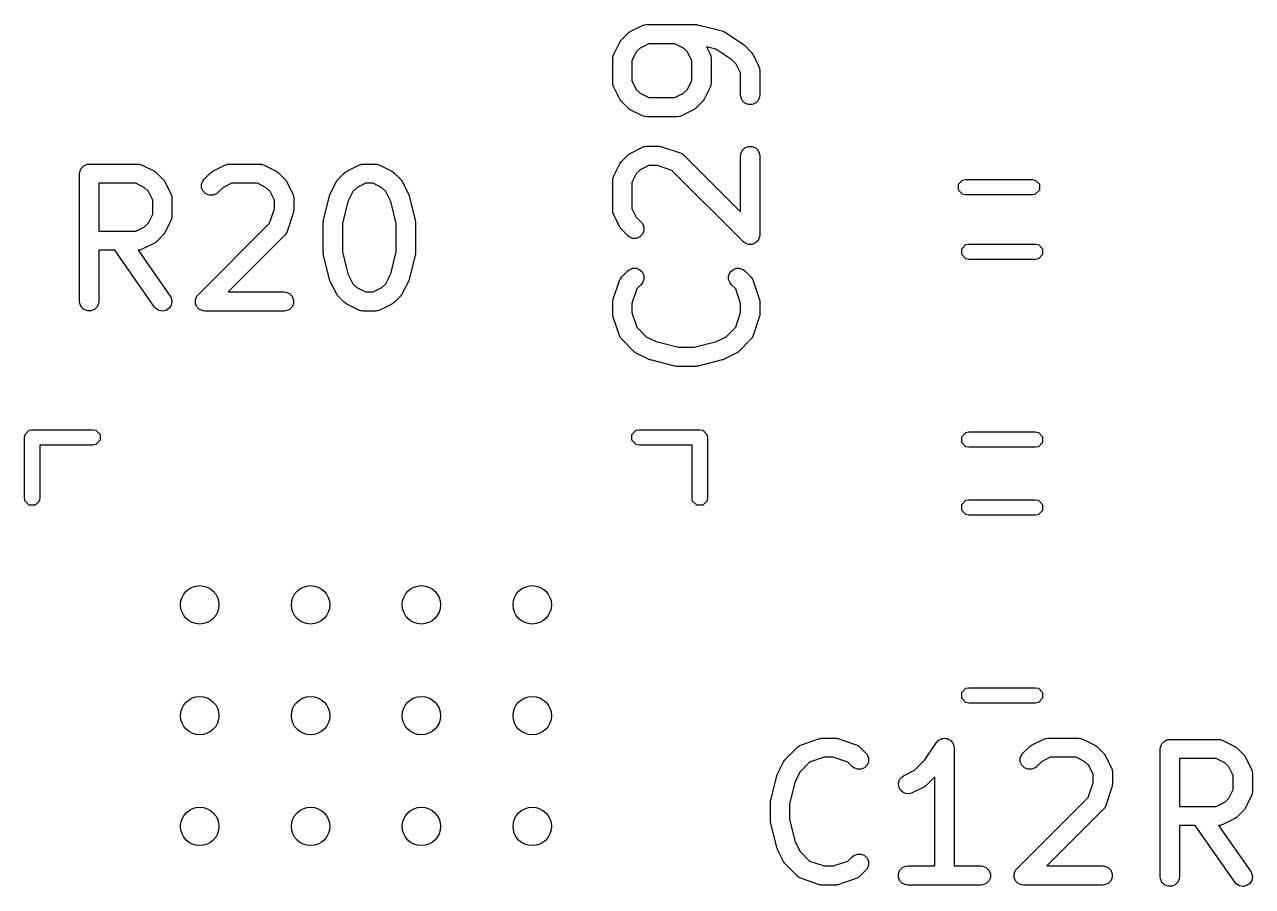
# Model space of a CAD drawing. Extents: x 1.99 to 4.41, y -4.34 to -2.1.
# Drawn here: x 3.6055 to 3.9835, y -3.6488 to -3.3834 of the extents above; entities that cross this region are included whole.
import ezdxf

# ---------------------------------------------------------------- set-up
doc = ezdxf.new("R2010")
doc.units = 0
doc.header["$MEASUREMENT"] = 0
doc.layers.add('BLACK', color=7, linetype='CONTINUOUS')

msp = doc.modelspace()

# ---------------------------------------------------------------- linework, layer by layer
at = {"layer": 'BLACK', "linetype": 'CONTINUOUS'}
for p, q in [((3.79648, -3.38345), (3.79706, -3.38339)), ((3.79706, -3.38339), (3.81206, -3.38339)), ((3.81206, -3.38339), (3.81216, -3.3834)), ((3.81216, -3.3834), (3.8122, -3.38339)), ((3.8122, -3.38339), (3.81242, -3.38342)), ((3.81242, -3.38342), (3.81263, -3.38345)), ((3.78935, -3.388), (3.79122, -3.38613)), ((3.79122, -3.38613), (3.79145, -3.38594)), ((3.79145, -3.38594), (3.7915, -3.38588)), ((3.7915, -3.38588), (3.79159, -3.38583)), ((3.79159, -3.38583), (3.79167, -3.38576)), ((3.79167, -3.38576), (3.79174, -3.38573)), ((3.79174, -3.38573), (3.79199, -3.38558)), ((3.79199, -3.38558), (3.79574, -3.3837)), ((3.79574, -3.3837), (3.79628, -3.38349)), ((3.79628, -3.38349), (3.79638, -3.38349)), ((3.79638, -3.38349), (3.79648, -3.38345)), ((3.81263, -3.38345), (3.81267, -3.38346)), ((3.81267, -3.38346), (3.81277, -3.38348)), ((3.81277, -3.38348), (3.82027, -3.38535)), ((3.82027, -3.38535), (3.82061, -3.38547)), ((3.82061, -3.38547), (3.82068, -3.38549)), ((3.82068, -3.38549), (3.82075, -3.38552)), ((3.82075, -3.38552), (3.82082, -3.38555)), ((3.82082, -3.38555), (3.82088, -3.38559)), ((3.82088, -3.38559), (3.82119, -3.38576)), ((3.82119, -3.38576), (3.82682, -3.38951)), ((3.78692, -3.39252), (3.78879, -3.38877)), ((3.78879, -3.38877), (3.78895, -3.38852)), ((3.78895, -3.38852), (3.78898, -3.38845)), ((3.78898, -3.38845), (3.78905, -3.38837)), ((3.78905, -3.38837), (3.7891, -3.38828)), ((3.7891, -3.38828), (3.78916, -3.38823)), ((3.78916, -3.38823), (3.78935, -3.388)), ((3.79506, -3.39064), (3.79386, -3.39184)), ((3.79776, -3.3893), (3.79506, -3.39064)), ((3.80574, -3.3893), (3.79776, -3.3893)), ((3.80843, -3.39064), (3.80574, -3.3893)), ((3.80963, -3.39184), (3.80843, -3.39064)), ((3.81834, -3.39096), (3.81543, -3.39023)), ((3.81543, -3.39023), (3.81657, -3.39252)), ((3.8233, -3.39426), (3.81834, -3.39096)), ((3.82682, -3.38951), (3.82682, -3.38951)), ((3.82682, -3.38951), (3.82682, -3.38951)), ((3.82682, -3.38951), (3.82704, -3.38969)), ((3.82704, -3.38969), (3.82727, -3.38988)), ((3.82727, -3.38988), (3.82727, -3.38988)), ((3.82727, -3.38988), (3.82727, -3.38988)), ((3.82727, -3.38988), (3.82914, -3.39175)), ((3.78661, -3.39384), (3.78666, -3.39327)), ((3.78661, -3.40134), (3.78661, -3.39384)), ((3.78666, -3.39327), (3.7867, -3.39317)), ((3.7867, -3.39317), (3.78671, -3.39306)), ((3.78671, -3.39306), (3.78692, -3.39252)), ((3.79386, -3.39184), (3.79251, -3.39454)), ((3.79251, -3.39454), (3.79251, -3.40064)), ((3.81098, -3.39454), (3.80963, -3.39184)), ((3.81098, -3.40064), (3.81098, -3.39454)), ((3.81657, -3.39252), (3.81678, -3.39306)), ((3.81678, -3.39306), (3.81679, -3.39317)), ((3.81679, -3.39317), (3.81683, -3.39327)), ((3.81683, -3.39327), (3.81688, -3.39384)), ((3.81688, -3.39384), (3.81688, -3.40134)), ((3.82463, -3.39559), (3.8233, -3.39426)), ((3.82914, -3.39175), (3.82933, -3.39198)), ((3.82933, -3.39198), (3.82939, -3.39203)), ((3.82939, -3.39203), (3.82944, -3.39212)), ((3.82944, -3.39212), (3.82951, -3.3922)), ((3.82951, -3.3922), (3.82954, -3.39227)), ((3.82954, -3.39227), (3.8297, -3.39252)), ((3.8297, -3.39252), (3.83157, -3.39627)), ((3.82598, -3.39829), (3.82463, -3.39559)), ((3.82598, -3.40509), (3.82598, -3.39829)), ((3.83157, -3.39627), (3.83178, -3.39681)), ((3.83178, -3.39681), (3.83179, -3.39692)), ((3.83179, -3.39692), (3.83183, -3.39701)), ((3.83183, -3.39701), (3.83188, -3.39759)), ((3.83188, -3.39759), (3.83188, -3.40509)), ((3.78666, -3.40192), (3.78661, -3.40134)), ((3.7867, -3.40201), (3.78666, -3.40192)), ((3.78671, -3.40212), (3.7867, -3.40201)), ((3.78692, -3.40266), (3.78671, -3.40212)), ((3.79251, -3.40064), (3.79386, -3.40334)), ((3.80963, -3.40334), (3.81098, -3.40064)), ((3.81678, -3.40212), (3.81657, -3.40266)), ((3.81679, -3.40201), (3.81678, -3.40212)), ((3.81683, -3.40192), (3.81679, -3.40201)), ((3.81688, -3.40134), (3.81683, -3.40192)), ((3.78879, -3.40641), (3.78692, -3.40266)), ((3.79386, -3.40334), (3.79506, -3.40454)), ((3.79506, -3.40454), (3.79776, -3.40589)), ((3.79776, -3.40589), (3.80574, -3.40589)), ((3.80574, -3.40589), (3.80843, -3.40454)), ((3.80843, -3.40454), (3.80963, -3.40334)), ((3.81657, -3.40266), (3.8147, -3.40641)), ((3.82603, -3.40567), (3.82598, -3.40509)), ((3.82647, -3.40673), (3.82603, -3.40567)), ((3.83183, -3.40567), (3.83139, -3.40673)), ((3.83188, -3.40509), (3.83183, -3.40567)), ((3.78895, -3.40666), (3.78879, -3.40641)), ((3.78898, -3.40673), (3.78895, -3.40666)), ((3.78905, -3.40681), (3.78898, -3.40673)), ((3.7891, -3.4069), (3.78905, -3.40681)), ((3.78916, -3.40695), (3.7891, -3.4069)), ((3.78935, -3.40718), (3.78916, -3.40695)), ((3.79122, -3.40905), (3.78935, -3.40718)), ((3.79145, -3.40924), (3.79122, -3.40905)), ((3.7915, -3.4093), (3.79145, -3.40924)), ((3.79159, -3.40935), (3.7915, -3.4093)), ((3.79167, -3.40942), (3.79159, -3.40935)), ((3.79174, -3.40945), (3.79167, -3.40942)), ((3.79199, -3.40961), (3.79174, -3.40945)), ((3.79574, -3.41148), (3.79199, -3.40961)), ((3.8115, -3.40961), (3.80775, -3.41148)), ((3.81175, -3.40945), (3.8115, -3.40961)), ((3.81182, -3.40942), (3.81175, -3.40945)), ((3.8119, -3.40935), (3.81182, -3.40942)), ((3.81199, -3.4093), (3.8119, -3.40935)), ((3.81204, -3.40924), (3.81199, -3.4093)), ((3.81227, -3.40905), (3.81204, -3.40924)), ((3.81414, -3.40718), (3.81227, -3.40905)), ((3.81433, -3.40695), (3.81414, -3.40718)), ((3.81439, -3.4069), (3.81433, -3.40695)), ((3.81445, -3.40681), (3.81439, -3.4069)), ((3.81451, -3.40673), (3.81445, -3.40681)), ((3.81454, -3.40666), (3.81451, -3.40673)), ((3.8147, -3.40641), (3.81454, -3.40666)), ((3.82729, -3.40755), (3.82647, -3.40673)), ((3.82835, -3.40799), (3.82729, -3.40755)), ((3.82951, -3.40799), (3.82835, -3.40799)), ((3.83057, -3.40755), (3.82951, -3.40799)), ((3.83139, -3.40673), (3.83057, -3.40755)), ((3.79628, -3.41169), (3.79574, -3.41148)), ((3.79638, -3.41169), (3.79628, -3.41169)), ((3.79648, -3.41174), (3.79638, -3.41169)), ((3.79706, -3.41179), (3.79648, -3.41174)), ((3.80643, -3.41179), (3.79706, -3.41179)), ((3.80701, -3.41174), (3.80643, -3.41179)), ((3.80711, -3.41169), (3.80701, -3.41174)), ((3.80721, -3.41169), (3.80711, -3.41169)), ((3.80775, -3.41148), (3.80721, -3.41169)), ((3.79199, -3.42307), (3.79574, -3.4212)), ((3.79574, -3.4212), (3.79628, -3.42099)), ((3.79628, -3.42099), (3.79638, -3.42098)), ((3.79638, -3.42098), (3.79648, -3.42094)), ((3.79648, -3.42094), (3.79706, -3.42088)), ((3.79706, -3.42088), (3.80081, -3.42088)), ((3.80081, -3.42088), (3.8011, -3.42091)), ((3.8011, -3.42091), (3.80118, -3.42091)), ((3.80118, -3.42091), (3.80128, -3.42093)), ((3.80128, -3.42093), (3.80138, -3.42094)), ((3.80138, -3.42094), (3.80146, -3.42097)), ((3.80146, -3.42097), (3.80174, -3.42104)), ((3.80174, -3.42104), (3.80737, -3.42291)), ((3.82729, -3.42138), (3.82835, -3.42094)), ((3.82835, -3.42094), (3.82951, -3.42094)), ((3.82951, -3.42094), (3.83057, -3.42138)), ((3.78935, -3.4255), (3.79122, -3.42362)), ((3.79122, -3.42362), (3.79145, -3.42344)), ((3.79145, -3.42344), (3.7915, -3.42338)), ((3.7915, -3.42338), (3.79159, -3.42332)), ((3.79159, -3.42332), (3.79167, -3.42326)), ((3.79167, -3.42326), (3.79174, -3.42323)), ((3.79174, -3.42323), (3.79199, -3.42307)), ((3.80737, -3.42291), (3.80789, -3.42315)), ((3.80789, -3.42315), (3.80798, -3.42322)), ((3.80798, -3.42322), (3.80807, -3.42326)), ((3.80807, -3.42326), (3.80852, -3.42362)), ((3.80852, -3.42362), (3.82598, -3.44108)), ((3.82598, -3.42384), (3.82603, -3.42326)), ((3.82598, -3.44108), (3.82598, -3.42384)), ((3.82603, -3.42326), (3.82647, -3.4222)), ((3.82647, -3.4222), (3.82729, -3.42138)), ((3.83057, -3.42138), (3.83139, -3.4222)), ((3.83139, -3.4222), (3.83183, -3.42326)), ((3.83183, -3.42326), (3.83188, -3.42384)), ((3.83188, -3.42384), (3.83188, -3.44821)), ((3.62247, -3.42932), (3.62253, -3.42875)), ((3.62253, -3.42875), (3.62297, -3.42768)), ((3.62297, -3.42768), (3.62378, -3.42687)), ((3.62378, -3.42687), (3.62485, -3.42643)), ((3.62485, -3.42643), (3.62542, -3.42637)), ((3.62542, -3.42637), (3.64042, -3.42637)), ((3.64042, -3.42637), (3.641, -3.42643)), ((3.641, -3.42643), (3.64109, -3.42647)), ((3.64109, -3.42647), (3.6412, -3.42648)), ((3.6412, -3.42648), (3.64174, -3.42668)), ((3.64174, -3.42668), (3.64549, -3.42856)), ((3.64549, -3.42856), (3.64574, -3.42871)), ((3.64574, -3.42871), (3.64581, -3.42874)), ((3.64581, -3.42874), (3.64589, -3.42881)), ((3.66307, -3.42881), (3.66315, -3.42874)), ((3.66315, -3.42874), (3.66322, -3.42871)), ((3.66322, -3.42871), (3.66347, -3.42856)), ((3.66347, -3.42856), (3.66722, -3.42668)), ((3.66722, -3.42668), (3.66776, -3.42648)), ((3.66776, -3.42648), (3.66787, -3.42647)), ((3.66787, -3.42647), (3.66797, -3.42643)), ((3.66797, -3.42643), (3.66854, -3.42637)), ((3.66854, -3.42637), (3.67792, -3.42637)), ((3.67792, -3.42637), (3.67849, -3.42643)), ((3.67849, -3.42643), (3.67859, -3.42647)), ((3.67859, -3.42647), (3.6787, -3.42648)), ((3.6787, -3.42648), (3.67924, -3.42668)), ((3.67924, -3.42668), (3.68299, -3.42856)), ((3.68299, -3.42856), (3.68323, -3.42871)), ((3.68323, -3.42871), (3.68331, -3.42874)), ((3.68331, -3.42874), (3.68339, -3.42881)), ((3.70432, -3.42881), (3.7044, -3.42874)), ((3.7044, -3.42874), (3.70447, -3.42871)), ((3.70447, -3.42871), (3.70472, -3.42856)), ((3.70472, -3.42856), (3.70847, -3.42668)), ((3.70847, -3.42668), (3.70901, -3.42648)), ((3.70901, -3.42648), (3.70911, -3.42647)), ((3.70911, -3.42647), (3.70921, -3.42643)), ((3.70921, -3.42643), (3.70979, -3.42637)), ((3.70979, -3.42637), (3.71354, -3.42637)), ((3.71354, -3.42637), (3.71411, -3.42643)), ((3.71411, -3.42643), (3.71421, -3.42647)), ((3.71421, -3.42647), (3.71432, -3.42648)), ((3.71432, -3.42648), (3.71486, -3.42668)), ((3.71486, -3.42668), (3.71861, -3.42856)), ((3.71861, -3.42856), (3.71885, -3.42871)), ((3.71885, -3.42871), (3.71893, -3.42874)), ((3.71893, -3.42874), (3.71901, -3.42881)), ((3.78692, -3.43002), (3.78879, -3.42627)), ((3.78879, -3.42627), (3.78895, -3.42602)), ((3.78895, -3.42602), (3.78898, -3.42595)), ((3.78898, -3.42595), (3.78905, -3.42587)), ((3.78905, -3.42587), (3.7891, -3.42578)), ((3.7891, -3.42578), (3.78916, -3.42573)), ((3.78916, -3.42573), (3.78935, -3.4255)), ((3.79506, -3.42814), (3.79386, -3.42934)), ((3.79776, -3.42679), (3.79506, -3.42814)), ((3.80033, -3.42679), (3.79776, -3.42679)), ((3.80484, -3.42829), (3.80033, -3.42679)), ((3.82684, -3.4503), (3.80484, -3.42829)), ((3.62247, -3.46869), (3.62247, -3.42932)), ((3.63972, -3.43228), (3.62837, -3.43228)), ((3.62837, -3.43228), (3.62837, -3.44699)), ((3.64242, -3.43363), (3.63972, -3.43228)), ((3.64589, -3.42881), (3.64598, -3.42887)), ((3.64598, -3.42887), (3.64603, -3.42892)), ((3.64603, -3.42892), (3.64626, -3.42911)), ((3.64626, -3.42911), (3.64813, -3.43099)), ((3.64813, -3.43099), (3.64832, -3.43121)), ((3.64832, -3.43121), (3.64838, -3.43126)), ((3.64838, -3.43126), (3.64843, -3.43135)), ((3.64843, -3.43135), (3.6485, -3.43143)), ((3.6485, -3.43143), (3.64853, -3.4315)), ((3.64853, -3.4315), (3.64869, -3.43175)), ((3.64869, -3.43175), (3.65056, -3.4355)), ((3.66002, -3.4325), (3.66046, -3.43143)), ((3.66002, -3.43365), (3.66002, -3.4325)), ((3.66046, -3.43143), (3.66083, -3.43099)), ((3.66083, -3.43099), (3.6627, -3.42911)), ((3.6627, -3.42911), (3.66293, -3.42892)), ((3.66293, -3.42892), (3.66298, -3.42887)), ((3.66298, -3.42887), (3.66307, -3.42881)), ((3.66924, -3.43228), (3.66654, -3.43363)), ((3.67722, -3.43228), (3.66924, -3.43228)), ((3.67992, -3.43363), (3.67722, -3.43228)), ((3.68339, -3.42881), (3.68348, -3.42887)), ((3.68348, -3.42887), (3.68353, -3.42892)), ((3.68353, -3.42892), (3.68375, -3.42911)), ((3.68375, -3.42911), (3.68563, -3.43099)), ((3.68563, -3.43099), (3.68581, -3.43121)), ((3.68581, -3.43121), (3.68587, -3.43126)), ((3.68587, -3.43126), (3.68593, -3.43135)), ((3.68593, -3.43135), (3.68599, -3.43143)), ((3.68599, -3.43143), (3.68602, -3.4315)), ((3.68602, -3.4315), (3.68618, -3.43175)), ((3.68618, -3.43175), (3.68806, -3.4355)), ((3.69965, -3.4355), (3.70152, -3.43175)), ((3.70152, -3.43175), (3.70168, -3.4315)), ((3.70168, -3.4315), (3.70171, -3.43143)), ((3.70171, -3.43143), (3.70177, -3.43135)), ((3.70177, -3.43135), (3.70183, -3.43126)), ((3.70183, -3.43126), (3.70189, -3.43121)), ((3.70189, -3.43121), (3.70207, -3.43099)), ((3.70207, -3.43099), (3.70395, -3.42911)), ((3.70395, -3.42911), (3.70418, -3.42892)), ((3.70418, -3.42892), (3.70423, -3.42887)), ((3.70423, -3.42887), (3.70432, -3.42881)), ((3.71048, -3.43228), (3.70779, -3.43363)), ((3.71284, -3.43228), (3.71048, -3.43228)), ((3.71554, -3.43363), (3.71284, -3.43228)), ((3.71901, -3.42881), (3.7191, -3.42887)), ((3.7191, -3.42887), (3.71915, -3.42892)), ((3.71915, -3.42892), (3.71937, -3.42911)), ((3.71937, -3.42911), (3.72125, -3.43099)), ((3.72125, -3.43099), (3.72143, -3.43121)), ((3.72143, -3.43121), (3.72149, -3.43126)), ((3.72149, -3.43126), (3.72155, -3.43135)), ((3.72155, -3.43135), (3.72162, -3.43143)), ((3.72162, -3.43143), (3.72165, -3.4315)), ((3.72165, -3.4315), (3.7218, -3.43175)), ((3.7218, -3.43175), (3.72368, -3.4355)), ((3.78661, -3.43134), (3.78666, -3.43076)), ((3.78661, -3.44071), (3.78661, -3.43134)), ((3.78666, -3.43076), (3.7867, -3.43066)), ((3.7867, -3.43066), (3.78671, -3.43056)), ((3.78671, -3.43056), (3.78692, -3.43002)), ((3.79386, -3.42934), (3.79251, -3.43203)), ((3.79251, -3.43203), (3.79251, -3.44001)), ((3.89304, -3.43256), (3.89432, -3.43128)), ((3.89304, -3.43437), (3.89304, -3.43256)), ((3.89432, -3.43128), (3.89523, -3.4311)), ((3.89523, -3.4311), (3.9158, -3.4311)), ((3.9158, -3.4311), (3.9167, -3.43128)), ((3.9167, -3.43128), (3.91798, -3.43256)), ((3.91798, -3.43256), (3.91798, -3.43437)), ((3.64362, -3.43482), (3.64242, -3.43363)), ((3.64497, -3.43752), (3.64362, -3.43482)), ((3.65056, -3.4355), (3.65077, -3.43604)), ((3.65077, -3.43604), (3.65077, -3.43615)), ((3.65077, -3.43615), (3.65081, -3.43625)), ((3.65081, -3.43625), (3.65087, -3.43682)), ((3.66046, -3.43471), (3.66002, -3.43365)), ((3.66128, -3.43553), (3.66046, -3.43471)), ((3.66234, -3.43597), (3.66128, -3.43553)), ((3.66349, -3.43597), (3.66234, -3.43597)), ((3.66456, -3.43553), (3.66349, -3.43597)), ((3.66501, -3.43516), (3.66456, -3.43553)), ((3.66654, -3.43363), (3.66501, -3.43516)), ((3.68111, -3.43482), (3.67992, -3.43363)), ((3.68246, -3.43752), (3.68111, -3.43482)), ((3.68806, -3.4355), (3.68826, -3.43604)), ((3.68826, -3.43604), (3.68827, -3.43615)), ((3.68827, -3.43615), (3.68831, -3.43625)), ((3.68831, -3.43625), (3.68837, -3.43682)), ((3.69755, -3.44361), (3.69942, -3.43611)), ((3.69942, -3.43611), (3.69944, -3.43606)), ((3.69944, -3.43604), (3.69953, -3.4358)), ((3.69944, -3.43606), (3.69944, -3.43604)), ((3.69953, -3.4358), (3.69962, -3.43556)), ((3.69962, -3.43556), (3.69963, -3.43554)), ((3.69963, -3.43554), (3.69965, -3.4355)), ((3.70659, -3.43482), (3.70507, -3.43785)), ((3.70779, -3.43363), (3.70659, -3.43482)), ((3.71673, -3.43482), (3.71554, -3.43363)), ((3.71825, -3.43785), (3.71673, -3.43482)), ((3.72368, -3.4355), (3.72369, -3.43554)), ((3.72369, -3.43554), (3.7237, -3.43556)), ((3.7237, -3.43556), (3.72379, -3.4358)), ((3.72379, -3.4358), (3.72388, -3.43604)), ((3.72388, -3.43604), (3.72388, -3.43606)), ((3.72388, -3.43606), (3.7239, -3.43611)), ((3.7239, -3.43611), (3.72577, -3.44361)), ((3.89432, -3.43565), (3.89304, -3.43437)), ((3.89523, -3.43583), (3.89432, -3.43565)), ((3.9158, -3.43583), (3.89523, -3.43583)), ((3.9167, -3.43565), (3.9158, -3.43583)), ((3.91798, -3.43437), (3.9167, -3.43565)), ((3.64497, -3.44175), (3.64497, -3.43752)), ((3.65087, -3.43682), (3.65087, -3.44245)), ((3.68096, -3.4446), (3.68246, -3.44009)), ((3.68246, -3.44009), (3.68246, -3.43752)), ((3.68837, -3.43682), (3.68837, -3.44057)), ((3.70507, -3.43785), (3.70337, -3.44469)), ((3.71996, -3.44469), (3.71825, -3.43785)), ((3.79251, -3.44001), (3.79386, -3.44271)), ((3.64362, -3.44445), (3.64497, -3.44175)), ((3.65056, -3.44377), (3.64869, -3.44752)), ((3.65077, -3.44323), (3.65056, -3.44377)), ((3.65081, -3.44302), (3.65077, -3.44312)), ((3.65077, -3.44312), (3.65077, -3.44323)), ((3.65087, -3.44245), (3.65081, -3.44302)), ((3.68822, -3.44151), (3.68634, -3.44713)), ((3.68828, -3.44122), (3.68822, -3.44151)), ((3.68831, -3.44115), (3.68828, -3.44122)), ((3.68832, -3.44104), (3.68831, -3.44115)), ((3.68834, -3.44094), (3.68832, -3.44104)), ((3.68837, -3.44057), (3.68834, -3.44086)), ((3.68834, -3.44086), (3.68834, -3.44094)), ((3.6975, -3.44396), (3.69752, -3.44375)), ((3.69752, -3.44375), (3.69753, -3.44371)), ((3.69753, -3.44371), (3.69755, -3.44361)), ((3.72577, -3.44361), (3.72579, -3.44371)), ((3.72579, -3.44371), (3.72581, -3.44375)), ((3.72581, -3.44375), (3.72583, -3.44396)), ((3.78666, -3.44129), (3.78661, -3.44071)), ((3.7867, -3.44138), (3.78666, -3.44129)), ((3.78671, -3.44149), (3.7867, -3.44138)), ((3.78692, -3.44203), (3.78671, -3.44149)), ((3.78879, -3.44578), (3.78692, -3.44203)), ((3.79386, -3.44271), (3.7954, -3.44425)), ((3.62837, -3.44699), (3.63972, -3.44699)), ((3.63972, -3.44699), (3.64242, -3.44564)), ((3.64242, -3.44564), (3.64362, -3.44445)), ((3.64869, -3.44752), (3.64853, -3.44776)), ((3.65895, -3.46661), (3.68096, -3.4446)), ((3.6861, -3.44766), (3.68604, -3.44774)), ((3.68634, -3.44713), (3.6861, -3.44766)), ((3.69746, -3.44418), (3.6975, -3.44396)), ((3.69747, -3.44422), (3.69746, -3.44418)), ((3.69746, -3.44432), (3.69747, -3.44422)), ((3.69746, -3.4537), (3.69746, -3.44432)), ((3.70337, -3.44469), (3.70337, -3.45333)), ((3.71996, -3.45333), (3.71996, -3.44469)), ((3.72583, -3.44396), (3.72586, -3.44418)), ((3.72586, -3.44418), (3.72585, -3.44422)), ((3.72585, -3.44422), (3.72586, -3.44432)), ((3.72586, -3.44432), (3.72586, -3.4537)), ((3.78895, -3.44603), (3.78879, -3.44578)), ((3.78898, -3.4461), (3.78895, -3.44603)), ((3.78905, -3.44618), (3.78898, -3.4461)), ((3.7891, -3.44627), (3.78905, -3.44618)), ((3.78916, -3.44632), (3.7891, -3.44627)), ((3.78935, -3.44655), (3.78916, -3.44632)), ((3.79122, -3.44842), (3.78935, -3.44655)), ((3.7954, -3.44425), (3.79576, -3.44469)), ((3.79576, -3.44469), (3.79621, -3.44576)), ((3.79621, -3.44691), (3.79576, -3.44798)), ((3.79621, -3.44576), (3.79621, -3.44691)), ((3.64549, -3.45071), (3.64174, -3.45259)), ((3.64574, -3.45056), (3.64549, -3.45071)), ((3.64581, -3.45053), (3.64574, -3.45056)), ((3.64589, -3.45046), (3.64581, -3.45053)), ((3.64598, -3.4504), (3.64589, -3.45046)), ((3.64603, -3.45034), (3.64598, -3.4504)), ((3.64626, -3.45016), (3.64603, -3.45034)), ((3.64813, -3.44828), (3.64626, -3.45016)), ((3.64832, -3.44806), (3.64813, -3.44828)), ((3.64838, -3.44801), (3.64832, -3.44806)), ((3.64843, -3.44792), (3.64838, -3.44801)), ((3.6485, -3.44784), (3.64843, -3.44792)), ((3.64853, -3.44776), (3.6485, -3.44784)), ((3.68563, -3.44828), (3.66817, -3.46574)), ((3.68599, -3.44784), (3.68563, -3.44828)), ((3.68604, -3.44774), (3.68599, -3.44784)), ((3.79167, -3.44879), (3.79122, -3.44842)), ((3.79273, -3.44923), (3.79167, -3.44879)), ((3.79389, -3.44923), (3.79273, -3.44923)), ((3.79495, -3.44879), (3.79389, -3.44923)), ((3.79576, -3.44798), (3.79495, -3.44879)), ((3.82729, -3.45066), (3.82684, -3.4503)), ((3.82804, -3.45098), (3.82729, -3.45066)), ((3.82835, -3.45111), (3.82804, -3.45098)), ((3.82951, -3.45111), (3.82835, -3.45111)), ((3.82835, -3.45111), (3.82835, -3.45111)), ((3.83057, -3.45066), (3.82951, -3.45111)), ((3.83139, -3.44985), (3.83057, -3.45066)), ((3.8317, -3.4491), (3.83139, -3.44985)), ((3.83183, -3.44879), (3.8317, -3.4491)), ((3.83188, -3.44821), (3.83183, -3.44879)), ((3.89403, -3.45244), (3.89531, -3.45116)), ((3.89531, -3.45116), (3.89621, -3.45098)), ((3.89621, -3.45098), (3.91678, -3.45098)), ((3.91678, -3.45098), (3.91769, -3.45116)), ((3.91769, -3.45116), (3.91896, -3.45244)), ((3.63326, -3.4529), (3.62837, -3.4529)), ((3.62837, -3.4529), (3.62837, -3.46869)), ((3.6455, -3.47039), (3.63326, -3.4529)), ((3.641, -3.45284), (3.64046, -3.45289)), ((3.64046, -3.45289), (3.65034, -3.467)), ((3.64109, -3.4528), (3.641, -3.45284)), ((3.6412, -3.45279), (3.64109, -3.4528)), ((3.64174, -3.45259), (3.6412, -3.45279)), ((3.69747, -3.4538), (3.69746, -3.4537)), ((3.69746, -3.45384), (3.69747, -3.4538)), ((3.6975, -3.45405), (3.69746, -3.45384)), ((3.69752, -3.45427), (3.6975, -3.45405)), ((3.69753, -3.45431), (3.69752, -3.45427)), ((3.69755, -3.45441), (3.69753, -3.45431)), ((3.69942, -3.46191), (3.69755, -3.45441)), ((3.70337, -3.45333), (3.70507, -3.46016)), ((3.71825, -3.46016), (3.71996, -3.45333)), ((3.72577, -3.45441), (3.7239, -3.46191)), ((3.72579, -3.45431), (3.72577, -3.45441)), ((3.72581, -3.45427), (3.72579, -3.45431)), ((3.72583, -3.45405), (3.72581, -3.45427)), ((3.72586, -3.45384), (3.72583, -3.45405)), ((3.72586, -3.4537), (3.72585, -3.4538)), ((3.72585, -3.4538), (3.72586, -3.45384)), ((3.89403, -3.45425), (3.89403, -3.45244)), ((3.89531, -3.45553), (3.89403, -3.45425)), ((3.91896, -3.45425), (3.91769, -3.45553)), ((3.91896, -3.45244), (3.91896, -3.45425)), ((3.79122, -3.45925), (3.79167, -3.45888)), ((3.79167, -3.45888), (3.79273, -3.45844)), ((3.79273, -3.45844), (3.79389, -3.45844)), ((3.79389, -3.45844), (3.79495, -3.45888)), ((3.79495, -3.45888), (3.79576, -3.45969)), ((3.82273, -3.45969), (3.82354, -3.45888)), ((3.82354, -3.45888), (3.8246, -3.45844)), ((3.8246, -3.45844), (3.82576, -3.45844)), ((3.82576, -3.45844), (3.82682, -3.45888)), ((3.82682, -3.45888), (3.82727, -3.45925)), ((3.89621, -3.45571), (3.89531, -3.45553)), ((3.91678, -3.45571), (3.89621, -3.45571)), ((3.91769, -3.45553), (3.91678, -3.45571)), ((3.69944, -3.46195), (3.69942, -3.46191)), ((3.69944, -3.46197), (3.69944, -3.46195)), ((3.69953, -3.46221), (3.69944, -3.46197)), ((3.69962, -3.46246), (3.69953, -3.46221)), ((3.69963, -3.46247), (3.69962, -3.46246)), ((3.69965, -3.46252), (3.69963, -3.46247)), ((3.70152, -3.46626), (3.69965, -3.46252)), ((3.70507, -3.46016), (3.70659, -3.46319)), ((3.71673, -3.46319), (3.71825, -3.46016)), ((3.72368, -3.46252), (3.7218, -3.46626)), ((3.72369, -3.46247), (3.72368, -3.46252)), ((3.7237, -3.46246), (3.72369, -3.46247)), ((3.72379, -3.46221), (3.7237, -3.46246)), ((3.72388, -3.46197), (3.72379, -3.46221)), ((3.7239, -3.46191), (3.72388, -3.46195)), ((3.72388, -3.46195), (3.72388, -3.46197)), ((3.78676, -3.4679), (3.78863, -3.46227)), ((3.78863, -3.46227), (3.78887, -3.46175)), ((3.78887, -3.46175), (3.78894, -3.46167)), ((3.78894, -3.46167), (3.78898, -3.46157)), ((3.78898, -3.46157), (3.78935, -3.46112)), ((3.78935, -3.46112), (3.79122, -3.45925)), ((3.79576, -3.45969), (3.79621, -3.46076)), ((3.79621, -3.46191), (3.79576, -3.46297)), ((3.79621, -3.46076), (3.79621, -3.46191)), ((3.82228, -3.46076), (3.82273, -3.45969)), ((3.82228, -3.46191), (3.82228, -3.46076)), ((3.82273, -3.46297), (3.82228, -3.46191)), ((3.82727, -3.45925), (3.82914, -3.46112)), ((3.82914, -3.46112), (3.82951, -3.46157)), ((3.82951, -3.46157), (3.82955, -3.46167)), ((3.82955, -3.46167), (3.82962, -3.46175)), ((3.82962, -3.46175), (3.82986, -3.46227)), ((3.82986, -3.46227), (3.83173, -3.4679)), ((3.66817, -3.46574), (3.68541, -3.46574)), ((3.68541, -3.46574), (3.68599, -3.4658)), ((3.68599, -3.4658), (3.68705, -3.46624)), ((3.68705, -3.46624), (3.68787, -3.46705)), ((3.70168, -3.46651), (3.70152, -3.46626)), ((3.70171, -3.46658), (3.70168, -3.46651)), ((3.70177, -3.46667), (3.70171, -3.46658)), ((3.70659, -3.46319), (3.70779, -3.46439)), ((3.70779, -3.46439), (3.71048, -3.46574)), ((3.71048, -3.46574), (3.71284, -3.46574)), ((3.71284, -3.46574), (3.71554, -3.46439)), ((3.71554, -3.46439), (3.71673, -3.46319)), ((3.72162, -3.46658), (3.72155, -3.46667)), ((3.72165, -3.46651), (3.72162, -3.46658)), ((3.7218, -3.46626), (3.72165, -3.46651)), ((3.79402, -3.4648), (3.79251, -3.46931)), ((3.7954, -3.46342), (3.79402, -3.4648)), ((3.79576, -3.46297), (3.7954, -3.46342)), ((3.82309, -3.46342), (3.82273, -3.46297)), ((3.82447, -3.4648), (3.82309, -3.46342)), ((3.82598, -3.46931), (3.82447, -3.4648)), ((3.62253, -3.46927), (3.62247, -3.46869)), ((3.62297, -3.47033), (3.62253, -3.46927)), ((3.62378, -3.47115), (3.62297, -3.47033)), ((3.62788, -3.47033), (3.62706, -3.47115)), ((3.62832, -3.46927), (3.62788, -3.47033)), ((3.62837, -3.46869), (3.62832, -3.46927)), ((3.65067, -3.46976), (3.65005, -3.47074)), ((3.65034, -3.467), (3.65062, -3.4675)), ((3.65062, -3.4675), (3.65087, -3.46863)), ((3.65087, -3.46863), (3.65067, -3.46976)), ((3.65815, -3.46812), (3.65859, -3.46705)), ((3.65815, -3.46927), (3.65815, -3.46812)), ((3.65859, -3.47033), (3.65815, -3.46927)), ((3.65859, -3.46705), (3.65895, -3.46661)), ((3.6594, -3.47115), (3.65859, -3.47033)), ((3.68787, -3.47033), (3.68705, -3.47115)), ((3.68787, -3.46705), (3.68831, -3.46812)), ((3.68831, -3.46927), (3.68787, -3.47033)), ((3.68831, -3.46812), (3.68831, -3.46927)), ((3.70183, -3.46675), (3.70177, -3.46667)), ((3.70189, -3.46681), (3.70183, -3.46675)), ((3.70207, -3.46703), (3.70189, -3.46681)), ((3.70395, -3.46891), (3.70207, -3.46703)), ((3.70418, -3.46909), (3.70395, -3.46891)), ((3.70423, -3.46915), (3.70418, -3.46909)), ((3.70432, -3.46921), (3.70423, -3.46915)), ((3.7044, -3.46927), (3.70432, -3.46921)), ((3.70447, -3.4693), (3.7044, -3.46927)), ((3.70472, -3.46946), (3.70447, -3.4693)), ((3.70847, -3.47133), (3.70472, -3.46946)), ((3.71861, -3.46946), (3.71486, -3.47133)), ((3.71885, -3.4693), (3.71861, -3.46946)), ((3.71893, -3.46927), (3.71885, -3.4693)), ((3.71901, -3.46921), (3.71893, -3.46927)), ((3.7191, -3.46915), (3.71901, -3.46921)), ((3.71915, -3.46909), (3.7191, -3.46915)), ((3.71937, -3.46891), (3.71915, -3.46909)), ((3.72125, -3.46703), (3.71937, -3.46891)), ((3.72143, -3.46681), (3.72125, -3.46703)), ((3.72149, -3.46675), (3.72143, -3.46681)), ((3.72155, -3.46667), (3.72149, -3.46675)), ((3.78661, -3.46883), (3.78664, -3.46854)), ((3.78661, -3.47258), (3.78661, -3.46883)), ((3.78663, -3.46846), (3.78665, -3.46836)), ((3.78664, -3.46854), (3.78663, -3.46846)), ((3.78665, -3.46836), (3.78666, -3.46826)), ((3.78666, -3.46826), (3.78669, -3.46818)), ((3.78669, -3.46818), (3.78676, -3.4679)), ((3.79251, -3.46931), (3.79251, -3.4721)), ((3.82598, -3.4721), (3.82598, -3.46931)), ((3.83173, -3.4679), (3.8318, -3.46818)), ((3.8318, -3.46818), (3.83183, -3.46826)), ((3.83183, -3.46826), (3.83184, -3.46836)), ((3.83184, -3.46836), (3.83186, -3.46846)), ((3.83186, -3.46846), (3.83185, -3.46854)), ((3.83185, -3.46854), (3.83188, -3.46883)), ((3.83188, -3.46883), (3.83188, -3.47258)), ((3.62485, -3.47159), (3.62378, -3.47115)), ((3.626, -3.47159), (3.62485, -3.47159)), ((3.62706, -3.47115), (3.626, -3.47159)), ((3.64588, -3.47083), (3.6455, -3.47039)), ((3.64685, -3.47145), (3.64588, -3.47083)), ((3.64798, -3.47165), (3.64685, -3.47145)), ((3.64911, -3.4714), (3.64798, -3.47165)), ((3.65005, -3.47074), (3.64911, -3.4714)), ((3.66047, -3.47159), (3.6594, -3.47115)), ((3.66104, -3.47165), (3.66047, -3.47159)), ((3.68541, -3.47165), (3.66104, -3.47165)), ((3.68599, -3.47159), (3.68541, -3.47165)), ((3.68705, -3.47115), (3.68599, -3.47159)), ((3.70901, -3.47154), (3.70847, -3.47133)), ((3.70911, -3.47155), (3.70901, -3.47154)), ((3.70921, -3.47159), (3.70911, -3.47155)), ((3.70979, -3.47165), (3.70921, -3.47159)), ((3.71354, -3.47165), (3.70979, -3.47165)), ((3.71411, -3.47159), (3.71354, -3.47165)), ((3.71421, -3.47155), (3.71411, -3.47159)), ((3.71432, -3.47154), (3.71421, -3.47155)), ((3.71486, -3.47133), (3.71432, -3.47154)), ((3.78664, -3.47287), (3.78661, -3.47258)), ((3.78663, -3.47295), (3.78664, -3.47287)), ((3.78665, -3.47305), (3.78663, -3.47295)), ((3.78666, -3.47316), (3.78665, -3.47305)), ((3.78669, -3.47323), (3.78666, -3.47316)), ((3.78676, -3.47352), (3.78669, -3.47323)), ((3.78863, -3.47914), (3.78676, -3.47352)), ((3.79251, -3.4721), (3.79402, -3.47661)), ((3.82447, -3.47661), (3.82598, -3.4721)), ((3.83173, -3.47352), (3.82986, -3.47914)), ((3.8318, -3.47323), (3.83173, -3.47352)), ((3.83183, -3.47316), (3.8318, -3.47323)), ((3.83184, -3.47305), (3.83183, -3.47316)), ((3.83186, -3.47295), (3.83184, -3.47305)), ((3.83188, -3.47258), (3.83185, -3.47287)), ((3.83185, -3.47287), (3.83186, -3.47295)), ((3.79402, -3.47661), (3.79693, -3.47953)), ((3.82156, -3.47953), (3.82447, -3.47661)), ((3.78887, -3.47967), (3.78863, -3.47914)), ((3.78894, -3.47975), (3.78887, -3.47967)), ((3.78898, -3.47985), (3.78894, -3.47975)), ((3.78935, -3.48029), (3.78898, -3.47985)), ((3.7931, -3.48404), (3.78935, -3.48029)), ((3.79693, -3.47953), (3.79996, -3.48104)), ((3.79996, -3.48104), (3.8068, -3.48275)), ((3.81169, -3.48275), (3.81853, -3.48104)), ((3.81853, -3.48104), (3.82156, -3.47953)), ((3.82914, -3.48029), (3.82539, -3.48404)), ((3.82951, -3.47985), (3.82914, -3.48029)), ((3.82955, -3.47975), (3.82951, -3.47985)), ((3.82962, -3.47967), (3.82955, -3.47975)), ((3.82986, -3.47914), (3.82962, -3.47967)), ((3.79332, -3.48423), (3.7931, -3.48404)), ((3.79337, -3.48429), (3.79332, -3.48423)), ((3.79346, -3.48434), (3.79337, -3.48429)), ((3.79354, -3.48441), (3.79346, -3.48434)), ((3.79362, -3.48444), (3.79354, -3.48441)), ((3.79386, -3.4846), (3.79362, -3.48444)), ((3.79761, -3.48647), (3.79386, -3.4846)), ((3.8068, -3.48275), (3.81169, -3.48275)), ((3.82463, -3.4846), (3.82088, -3.48647)), ((3.82487, -3.48444), (3.82463, -3.4846)), ((3.82495, -3.48441), (3.82487, -3.48444)), ((3.82503, -3.48434), (3.82495, -3.48441)), ((3.82512, -3.48429), (3.82503, -3.48434)), ((3.82517, -3.48423), (3.82512, -3.48429)), ((3.82539, -3.48404), (3.82517, -3.48423)), ((3.79766, -3.48649), (3.79761, -3.48647)), ((3.79767, -3.4865), (3.79766, -3.48649)), ((3.79791, -3.48659), (3.79767, -3.4865)), ((3.79815, -3.48668), (3.79791, -3.48659)), ((3.79817, -3.48668), (3.79815, -3.48668)), ((3.79822, -3.48669), (3.79817, -3.48668)), ((3.80572, -3.48857), (3.79822, -3.48669)), ((3.80582, -3.48858), (3.80572, -3.48857)), ((3.80586, -3.4886), (3.80582, -3.48858)), ((3.80607, -3.48862), (3.80586, -3.4886)), ((3.80629, -3.48865), (3.80607, -3.48862)), ((3.80633, -3.48865), (3.80629, -3.48865)), ((3.80643, -3.48866), (3.80633, -3.48865)), ((3.81206, -3.48866), (3.80643, -3.48866)), ((3.81216, -3.48865), (3.81206, -3.48866)), ((3.8122, -3.48865), (3.81216, -3.48865)), ((3.81242, -3.48862), (3.8122, -3.48865)), ((3.81263, -3.4886), (3.81242, -3.48862)), ((3.81267, -3.48858), (3.81263, -3.4886)), ((3.81277, -3.48857), (3.81267, -3.48858)), ((3.82027, -3.48669), (3.81277, -3.48857)), ((3.82031, -3.48668), (3.82027, -3.48669)), ((3.82034, -3.48668), (3.82031, -3.48668)), ((3.82058, -3.48659), (3.82034, -3.48668)), ((3.82082, -3.4865), (3.82058, -3.48659)), ((3.82083, -3.48649), (3.82082, -3.4865)), ((3.82088, -3.48647), (3.82083, -3.48649)), ((3.60697, -3.50833), (3.60787, -3.50815)), ((3.60787, -3.50815), (3.62657, -3.50815)), ((3.62657, -3.50815), (3.62748, -3.50833)), ((3.79378, -3.50833), (3.79469, -3.50815)), ((3.79469, -3.50815), (3.81339, -3.50815)), ((3.81339, -3.50815), (3.81429, -3.50833)), ((3.60551, -3.51051), (3.60569, -3.50961)), ((3.60551, -3.52921), (3.60551, -3.51051)), ((3.60569, -3.50961), (3.60697, -3.50833)), ((3.62748, -3.50833), (3.62876, -3.50961)), ((3.62876, -3.51142), (3.62748, -3.51269)), ((3.62876, -3.50961), (3.62876, -3.51142)), ((3.7925, -3.50961), (3.79378, -3.50833)), ((3.7925, -3.51142), (3.7925, -3.50961)), ((3.79378, -3.51269), (3.7925, -3.51142)), ((3.81429, -3.50833), (3.81557, -3.50961)), ((3.81557, -3.50961), (3.81575, -3.51051)), ((3.81575, -3.51051), (3.81575, -3.52921)), ((3.89403, -3.51032), (3.89531, -3.50904)), ((3.89403, -3.51212), (3.89403, -3.51032)), ((3.89531, -3.50904), (3.89621, -3.50886)), ((3.89621, -3.50886), (3.91678, -3.50886)), ((3.91678, -3.50886), (3.91769, -3.50904)), ((3.91769, -3.50904), (3.91896, -3.51032)), ((3.91896, -3.51032), (3.91896, -3.51212)), ((3.62657, -3.51287), (3.61024, -3.51287)), ((3.61024, -3.51287), (3.61024, -3.52921)), ((3.62748, -3.51269), (3.62657, -3.51287)), ((3.79469, -3.51287), (3.79378, -3.51269)), ((3.81102, -3.51287), (3.79469, -3.51287)), ((3.81102, -3.52921), (3.81102, -3.51287)), ((3.89531, -3.5134), (3.89403, -3.51212)), ((3.89621, -3.51358), (3.89531, -3.5134)), ((3.91678, -3.51358), (3.89621, -3.51358)), ((3.91769, -3.5134), (3.91678, -3.51358)), ((3.91896, -3.51212), (3.91769, -3.5134)), ((3.60569, -3.53012), (3.60551, -3.52921)), ((3.60697, -3.53139), (3.60569, -3.53012)), ((3.61006, -3.53012), (3.60878, -3.53139)), ((3.61024, -3.52921), (3.61006, -3.53012)), ((3.8112, -3.53012), (3.81102, -3.52921)), ((3.81248, -3.53139), (3.8112, -3.53012)), ((3.81557, -3.53012), (3.81429, -3.53139)), ((3.81575, -3.52921), (3.81557, -3.53012)), ((3.89403, -3.53118), (3.89531, -3.5299)), ((3.89531, -3.5299), (3.89621, -3.52972)), ((3.89621, -3.52972), (3.91678, -3.52972)), ((3.91678, -3.52972), (3.91769, -3.5299)), ((3.91769, -3.5299), (3.91896, -3.53118)), ((3.60878, -3.53139), (3.60697, -3.53139)), ((3.81429, -3.53139), (3.81248, -3.53139)), ((3.89403, -3.53299), (3.89403, -3.53118)), ((3.89531, -3.53427), (3.89403, -3.53299)), ((3.89621, -3.53445), (3.89531, -3.53427)), ((3.91678, -3.53445), (3.89621, -3.53445)), ((3.91769, -3.53427), (3.91678, -3.53445)), ((3.91896, -3.53299), (3.91769, -3.53427)), ((3.91896, -3.53118), (3.91896, -3.53299)), ((3.89403, -3.58906), (3.89531, -3.58778)), ((3.89403, -3.59086), (3.89403, -3.58906)), ((3.89531, -3.59214), (3.89403, -3.59086)), ((3.89531, -3.58778), (3.89621, -3.5876)), ((3.89621, -3.5876), (3.91678, -3.5876)), ((3.91678, -3.5876), (3.91769, -3.58778)), ((3.91769, -3.58778), (3.91896, -3.58906)), ((3.91896, -3.59086), (3.91769, -3.59214)), ((3.91896, -3.58906), (3.91896, -3.59086)), ((3.89621, -3.59232), (3.89531, -3.59214)), ((3.91678, -3.59232), (3.89621, -3.59232)), ((3.91769, -3.59214), (3.91678, -3.59232)), ((3.83978, -3.60963), (3.84353, -3.60588)), ((3.84353, -3.60588), (3.84397, -3.60551)), ((3.84397, -3.60551), (3.84407, -3.60547)), ((3.84407, -3.60547), (3.84415, -3.6054)), ((3.84415, -3.6054), (3.84468, -3.60517)), ((3.84468, -3.60517), (3.8503, -3.60329)), ((3.8503, -3.60329), (3.85059, -3.60323)), ((3.85059, -3.60323), (3.85066, -3.6032)), ((3.85066, -3.6032), (3.85077, -3.60319)), ((3.85077, -3.60319), (3.85087, -3.60317)), ((3.85087, -3.60317), (3.85095, -3.60317)), ((3.85095, -3.60317), (3.85124, -3.60314)), ((3.85124, -3.60314), (3.85499, -3.60314)), ((3.85499, -3.60314), (3.85528, -3.60317)), ((3.85528, -3.60317), (3.85536, -3.60317)), ((3.85536, -3.60317), (3.85546, -3.60319)), ((3.85546, -3.60319), (3.85556, -3.6032)), ((3.85556, -3.6032), (3.85563, -3.60323)), ((3.85563, -3.60323), (3.85592, -3.60329)), ((3.85592, -3.60329), (3.86154, -3.60517)), ((3.86154, -3.60517), (3.86207, -3.6054)), ((3.86207, -3.6054), (3.86215, -3.60547)), ((3.86215, -3.60547), (3.86225, -3.60551)), ((3.86225, -3.60551), (3.8627, -3.60588)), ((3.8627, -3.60588), (3.86457, -3.60776)), ((3.88269, -3.60984), (3.88628, -3.60446)), ((3.88628, -3.60445), (3.88664, -3.60401)), ((3.88628, -3.60446), (3.88628, -3.60445)), ((3.88628, -3.60445), (3.88628, -3.60445)), ((3.88628, -3.60446), (3.88628, -3.60446)), ((3.88664, -3.60401), (3.88689, -3.60385)), ((3.88689, -3.60385), (3.88709, -3.60364)), ((3.88709, -3.60364), (3.88736, -3.60353)), ((3.88736, -3.60353), (3.8876, -3.60337)), ((3.8876, -3.60337), (3.88789, -3.60331)), ((3.88789, -3.60331), (3.88816, -3.6032)), ((3.88816, -3.6032), (3.88845, -3.6032)), ((3.88845, -3.6032), (3.88873, -3.60314)), ((3.88873, -3.60314), (3.88902, -3.6032)), ((3.88902, -3.6032), (3.88931, -3.6032)), ((3.88931, -3.6032), (3.88958, -3.60331)), ((3.88958, -3.60331), (3.88986, -3.60337)), ((3.88986, -3.60337), (3.8901, -3.60353)), ((3.8901, -3.60353), (3.89037, -3.60364)), ((3.89037, -3.60364), (3.89058, -3.60384)), ((3.89058, -3.60384), (3.89082, -3.60401)), ((3.89082, -3.60401), (3.89098, -3.60425)), ((3.89098, -3.60425), (3.89119, -3.60445)), ((3.89119, -3.60445), (3.8913, -3.60472)), ((3.8913, -3.60472), (3.89146, -3.60496)), ((3.89146, -3.60496), (3.89152, -3.60525)), ((3.89152, -3.60525), (3.89163, -3.60552)), ((3.89163, -3.60552), (3.89168, -3.60609)), ((3.89168, -3.60609), (3.89169, -3.60609)), ((3.89169, -3.60609), (3.89169, -3.60609)), ((3.89169, -3.60609), (3.89169, -3.6061)), ((3.89169, -3.6061), (3.89169, -3.64251)), ((3.91289, -3.60776), (3.91477, -3.60588)), ((3.91477, -3.60588), (3.91499, -3.6057)), ((3.91499, -3.6057), (3.91504, -3.60564)), ((3.91504, -3.60564), (3.91513, -3.60558)), ((3.91513, -3.60558), (3.91521, -3.60551)), ((3.91521, -3.60551), (3.91529, -3.60549)), ((3.91529, -3.60549), (3.91553, -3.60533)), ((3.91553, -3.60533), (3.91928, -3.60345)), ((3.91928, -3.60345), (3.91982, -3.60325)), ((3.91982, -3.60325), (3.91993, -3.60324)), ((3.91993, -3.60324), (3.92003, -3.6032)), ((3.92003, -3.6032), (3.9206, -3.60314)), ((3.9206, -3.60314), (3.92998, -3.60314)), ((3.92998, -3.60314), (3.93055, -3.6032)), ((3.93055, -3.6032), (3.93065, -3.60324)), ((3.93065, -3.60324), (3.93076, -3.60325)), ((3.93076, -3.60325), (3.9313, -3.60345)), ((3.9313, -3.60345), (3.93505, -3.60533)), ((3.93505, -3.60533), (3.9353, -3.60549)), ((3.9353, -3.60549), (3.93537, -3.60551)), ((3.93537, -3.60551), (3.93545, -3.60558)), ((3.93545, -3.60558), (3.93554, -3.60564)), ((3.93554, -3.60564), (3.93559, -3.6057)), ((3.93559, -3.6057), (3.93581, -3.60588)), ((3.93581, -3.60588), (3.93769, -3.60776)), ((3.95515, -3.60649), (3.9552, -3.60591)), ((3.9552, -3.60591), (3.95564, -3.60485)), ((3.95564, -3.60485), (3.95646, -3.60403)), ((3.95646, -3.60403), (3.95752, -3.60359)), ((3.95752, -3.60359), (3.9581, -3.60354)), ((3.9581, -3.60354), (3.9731, -3.60354)), ((3.9731, -3.60354), (3.97367, -3.60359)), ((3.97367, -3.60359), (3.97377, -3.60363)), ((3.97377, -3.60363), (3.97388, -3.60364)), ((3.97388, -3.60364), (3.97442, -3.60385)), ((3.97442, -3.60385), (3.97817, -3.60572)), ((3.97817, -3.60572), (3.97842, -3.60588)), ((3.97842, -3.60588), (3.97849, -3.60591)), ((3.97849, -3.60591), (3.97857, -3.60598)), ((3.97857, -3.60598), (3.97866, -3.60603)), ((3.97866, -3.60603), (3.97871, -3.60609)), ((3.97871, -3.60609), (3.97893, -3.60628)), ((3.97893, -3.60628), (3.98081, -3.60815)), ((3.83922, -3.6104), (3.83938, -3.61015)), ((3.83938, -3.61015), (3.83941, -3.61008)), ((3.83941, -3.61008), (3.83947, -3.61)), ((3.83947, -3.61), (3.83953, -3.60991)), ((3.83953, -3.60991), (3.83959, -3.60986)), ((3.83959, -3.60986), (3.83978, -3.60963)), ((3.85172, -3.60905), (3.84721, -3.61055)), ((3.85451, -3.60905), (3.85172, -3.60905)), ((3.85902, -3.61055), (3.85451, -3.60905)), ((3.86457, -3.60776), (3.86494, -3.6082)), ((3.86494, -3.6082), (3.86538, -3.60927)), ((3.86538, -3.60927), (3.86538, -3.61042)), ((3.87948, -3.61304), (3.88269, -3.60984)), ((3.91208, -3.60927), (3.91252, -3.6082)), ((3.91208, -3.61042), (3.91208, -3.60927)), ((3.91252, -3.6082), (3.91289, -3.60776)), ((3.9213, -3.60905), (3.9186, -3.6104)), ((3.92928, -3.60905), (3.9213, -3.60905)), ((3.93198, -3.6104), (3.92928, -3.60905)), ((3.93769, -3.60776), (3.93788, -3.60798)), ((3.93788, -3.60798), (3.93793, -3.60803)), ((3.93793, -3.60803), (3.93799, -3.60812)), ((3.93799, -3.60812), (3.93806, -3.6082)), ((3.93806, -3.6082), (3.93809, -3.60828)), ((3.93809, -3.60828), (3.93824, -3.60852)), ((3.93824, -3.60852), (3.94012, -3.61227)), ((3.95515, -3.64586), (3.95515, -3.60649)), ((3.9724, -3.60944), (3.96105, -3.60944)), ((3.96105, -3.60944), (3.96105, -3.62416)), ((3.9751, -3.61079), (3.9724, -3.60944)), ((3.98081, -3.60815), (3.981, -3.60838)), ((3.981, -3.60838), (3.98105, -3.60843)), ((3.98105, -3.60843), (3.98111, -3.60852)), ((3.98111, -3.60852), (3.98118, -3.6086)), ((3.98118, -3.6086), (3.98121, -3.60867)), ((3.98121, -3.60867), (3.98136, -3.60892)), ((3.98136, -3.60892), (3.98324, -3.61267)), ((3.83735, -3.61415), (3.83922, -3.6104)), ((3.84429, -3.61347), (3.84277, -3.6165)), ((3.84721, -3.61055), (3.84429, -3.61347)), ((3.8604, -3.61193), (3.85902, -3.61055)), ((3.86085, -3.6123), (3.8604, -3.61193)), ((3.86191, -3.61274), (3.86085, -3.6123)), ((3.86306, -3.61274), (3.86191, -3.61274)), ((3.86413, -3.6123), (3.86306, -3.61274)), ((3.86494, -3.61149), (3.86413, -3.6123)), ((3.86538, -3.61042), (3.86494, -3.61149)), ((3.87616, -3.6147), (3.87948, -3.61304)), ((3.91252, -3.61149), (3.91208, -3.61042)), ((3.91334, -3.6123), (3.91252, -3.61149)), ((3.9144, -3.61274), (3.91334, -3.6123)), ((3.91556, -3.61274), (3.9144, -3.61274)), ((3.91662, -3.6123), (3.91556, -3.61274)), ((3.91707, -3.61193), (3.91662, -3.6123)), ((3.9186, -3.6104), (3.91707, -3.61193)), ((3.93318, -3.61159), (3.93198, -3.6104)), ((3.93452, -3.61429), (3.93318, -3.61159)), ((3.94012, -3.61227), (3.94032, -3.61281)), ((3.94032, -3.61281), (3.94033, -3.61292)), ((3.94033, -3.61292), (3.94037, -3.61302)), ((3.94037, -3.61302), (3.94043, -3.61359)), ((3.94043, -3.61359), (3.94043, -3.61734)), ((3.97629, -3.61199), (3.9751, -3.61079)), ((3.97764, -3.61469), (3.97629, -3.61199)), ((3.98324, -3.61267), (3.98344, -3.61321)), ((3.98344, -3.61321), (3.98345, -3.61331)), ((3.98345, -3.61331), (3.98349, -3.61341)), ((3.98349, -3.61341), (3.98355, -3.61399)), ((3.98355, -3.61399), (3.98355, -3.61961)), ((3.83525, -3.62225), (3.83712, -3.61475)), ((3.83712, -3.61475), (3.83714, -3.61471)), ((3.83714, -3.61469), (3.83723, -3.61445)), ((3.83714, -3.61471), (3.83714, -3.61469)), ((3.83723, -3.61445), (3.83732, -3.61421)), ((3.83732, -3.61421), (3.83733, -3.61419)), ((3.83733, -3.61419), (3.83735, -3.61415)), ((3.84277, -3.6165), (3.84107, -3.62333)), ((3.87455, -3.61697), (3.87492, -3.61588)), ((3.87464, -3.61812), (3.87455, -3.61697)), ((3.87492, -3.61588), (3.87567, -3.61501)), ((3.87567, -3.61501), (3.87616, -3.6147)), ((3.88304, -3.6178), (3.88295, -3.61786)), ((3.8831, -3.61774), (3.88304, -3.6178)), ((3.88332, -3.61756), (3.8831, -3.61774)), ((3.88578, -3.6151), (3.88332, -3.61756)), ((3.88578, -3.64251), (3.88578, -3.6151)), ((3.93302, -3.62137), (3.93452, -3.61686)), ((3.93452, -3.61686), (3.93452, -3.61429)), ((3.94041, -3.61771), (3.94038, -3.61782)), ((3.94043, -3.61734), (3.9404, -3.61764)), ((3.9404, -3.61764), (3.94041, -3.61771)), ((3.97764, -3.61892), (3.97764, -3.61469)), ((3.87515, -3.61915), (3.87464, -3.61812)), ((3.87602, -3.61991), (3.87515, -3.61915)), ((3.87711, -3.62027), (3.87602, -3.61991)), ((3.87826, -3.62019), (3.87711, -3.62027)), ((3.8788, -3.61998), (3.87826, -3.62019)), ((3.88255, -3.61811), (3.8788, -3.61998)), ((3.8828, -3.61795), (3.88255, -3.61811)), ((3.88287, -3.61792), (3.8828, -3.61795)), ((3.88295, -3.61786), (3.88287, -3.61792)), ((3.91102, -3.64338), (3.93302, -3.62137)), ((3.94028, -3.61828), (3.9384, -3.6239)), ((3.94034, -3.61799), (3.94028, -3.61828)), ((3.94037, -3.61792), (3.94034, -3.61799)), ((3.94038, -3.61782), (3.94037, -3.61792)), ((3.97629, -3.62161), (3.97764, -3.61892)), ((3.98324, -3.62093), (3.98136, -3.62468)), ((3.98344, -3.62039), (3.98324, -3.62093)), ((3.98345, -3.62029), (3.98344, -3.62039)), ((3.98349, -3.62019), (3.98345, -3.62029)), ((3.98355, -3.61961), (3.98349, -3.62019)), ((3.83516, -3.62282), (3.8352, -3.62261)), ((3.83517, -3.62287), (3.83516, -3.62282)), ((3.83516, -3.62297), (3.83517, -3.62287)), ((3.83516, -3.62859), (3.83516, -3.62297)), ((3.8352, -3.62261), (3.83522, -3.62239)), ((3.83522, -3.62239), (3.83523, -3.62235)), ((3.83523, -3.62235), (3.83525, -3.62225)), ((3.84107, -3.62333), (3.84107, -3.62823)), ((3.93769, -3.62506), (3.92023, -3.64251)), ((3.93806, -3.62461), (3.93769, -3.62506)), ((3.9381, -3.62451), (3.93806, -3.62461)), ((3.93817, -3.62443), (3.9381, -3.62451)), ((3.9384, -3.6239), (3.93817, -3.62443)), ((3.96105, -3.62416), (3.9724, -3.62416)), ((3.9724, -3.62416), (3.9751, -3.62281)), ((3.9751, -3.62281), (3.97629, -3.62161)), ((3.981, -3.62522), (3.98081, -3.62545)), ((3.98105, -3.62517), (3.981, -3.62522)), ((3.98111, -3.62508), (3.98105, -3.62517)), ((3.98118, -3.625), (3.98111, -3.62508)), ((3.98121, -3.62493), (3.98118, -3.625)), ((3.98136, -3.62468), (3.98121, -3.62493)), ((3.83517, -3.62869), (3.83516, -3.62859)), ((3.83516, -3.62874), (3.83517, -3.62869)), ((3.8352, -3.62895), (3.83516, -3.62874)), ((3.83522, -3.62917), (3.8352, -3.62895)), ((3.84107, -3.62823), (3.84277, -3.63506)), ((3.97817, -3.62788), (3.97442, -3.62975)), ((3.97842, -3.62772), (3.97817, -3.62788)), ((3.97849, -3.62769), (3.97842, -3.62772)), ((3.97857, -3.62763), (3.97849, -3.62769)), ((3.97866, -3.62757), (3.97857, -3.62763)), ((3.97871, -3.62751), (3.97866, -3.62757)), ((3.97893, -3.62732), (3.97871, -3.62751)), ((3.98081, -3.62545), (3.97893, -3.62732)), ((3.83523, -3.62921), (3.83522, -3.62917)), ((3.83525, -3.62931), (3.83523, -3.62921)), ((3.83712, -3.63681), (3.83525, -3.62931)), ((3.96594, -3.63006), (3.96105, -3.63006)), ((3.96105, -3.63006), (3.96105, -3.64586)), ((3.97818, -3.64755), (3.96594, -3.63006)), ((3.97367, -3.63001), (3.97314, -3.63006)), ((3.97314, -3.63006), (3.98302, -3.64417)), ((3.97377, -3.62997), (3.97367, -3.63001)), ((3.97388, -3.62996), (3.97377, -3.62997)), ((3.97442, -3.62975), (3.97388, -3.62996)), ((3.84277, -3.63506), (3.84429, -3.63809)), ((3.83714, -3.63685), (3.83712, -3.63681)), ((3.83714, -3.63687), (3.83714, -3.63685)), ((3.83723, -3.63711), (3.83714, -3.63687)), ((3.83732, -3.63735), (3.83723, -3.63711)), ((3.83733, -3.63737), (3.83732, -3.63735)), ((3.83735, -3.63741), (3.83733, -3.63737)), ((3.83922, -3.64116), (3.83735, -3.63741)), ((3.84429, -3.63809), (3.84721, -3.64101)), ((3.85902, -3.64101), (3.8604, -3.63963)), ((3.8604, -3.63963), (3.86085, -3.63926)), ((3.86085, -3.63926), (3.86191, -3.63882)), ((3.86191, -3.63882), (3.86306, -3.63882)), ((3.86306, -3.63882), (3.86413, -3.63926)), ((3.86413, -3.63926), (3.86494, -3.64008)), ((3.86494, -3.64008), (3.86538, -3.64114)), ((3.83938, -3.64141), (3.83922, -3.64116)), ((3.83941, -3.64148), (3.83938, -3.64141)), ((3.83947, -3.64156), (3.83941, -3.64148)), ((3.83953, -3.64165), (3.83947, -3.64156)), ((3.83959, -3.6417), (3.83953, -3.64165)), ((3.83978, -3.64193), (3.83959, -3.6417)), ((3.84353, -3.64568), (3.83978, -3.64193)), ((3.84721, -3.64101), (3.85172, -3.64251)), ((3.85172, -3.64251), (3.85451, -3.64251)), ((3.85451, -3.64251), (3.85902, -3.64101)), ((3.86457, -3.6438), (3.8627, -3.64568)), ((3.86494, -3.64336), (3.86457, -3.6438)), ((3.86538, -3.64229), (3.86494, -3.64336)), ((3.86538, -3.64114), (3.86538, -3.64229)), ((3.87459, -3.64489), (3.87503, -3.64382)), ((3.87503, -3.64382), (3.87584, -3.64301)), ((3.87584, -3.64301), (3.87691, -3.64257)), ((3.87691, -3.64257), (3.87748, -3.64251)), ((3.87748, -3.64251), (3.88578, -3.64251)), ((3.89169, -3.64251), (3.89998, -3.64251)), ((3.89998, -3.64251), (3.90056, -3.64257)), ((3.90056, -3.64257), (3.90162, -3.64301)), ((3.90162, -3.64301), (3.90244, -3.64382)), ((3.90244, -3.64382), (3.90288, -3.64489)), ((3.91021, -3.64489), (3.91065, -3.64382)), ((3.91065, -3.64382), (3.91102, -3.64338)), ((3.92023, -3.64251), (3.93748, -3.64251)), ((3.93748, -3.64251), (3.93805, -3.64257)), ((3.93805, -3.64257), (3.93912, -3.64301)), ((3.93912, -3.64301), (3.93993, -3.64382)), ((3.93993, -3.64382), (3.94037, -3.64489)), ((3.98302, -3.64417), (3.9833, -3.64467)), ((3.84397, -3.64605), (3.84353, -3.64568)), ((3.84407, -3.64609), (3.84397, -3.64605)), ((3.84415, -3.64616), (3.84407, -3.64609)), ((3.84468, -3.64639), (3.84415, -3.64616)), ((3.8503, -3.64827), (3.84468, -3.64639)), ((3.86154, -3.64639), (3.85592, -3.64827)), ((3.86207, -3.64616), (3.86154, -3.64639)), ((3.86215, -3.64609), (3.86207, -3.64616)), ((3.86225, -3.64605), (3.86215, -3.64609)), ((3.8627, -3.64568), (3.86225, -3.64605)), ((3.87459, -3.64604), (3.87459, -3.64489)), ((3.87503, -3.64711), (3.87459, -3.64604)), ((3.87584, -3.64792), (3.87503, -3.64711)), ((3.87691, -3.64836), (3.87584, -3.64792)), ((3.90162, -3.64792), (3.90056, -3.64836)), ((3.90244, -3.64711), (3.90162, -3.64792)), ((3.90288, -3.64604), (3.90244, -3.64711)), ((3.90288, -3.64489), (3.90288, -3.64604)), ((3.91021, -3.64604), (3.91021, -3.64489)), ((3.91065, -3.64711), (3.91021, -3.64604)), ((3.91146, -3.64792), (3.91065, -3.64711)), ((3.91253, -3.64836), (3.91146, -3.64792)), ((3.93912, -3.64792), (3.93805, -3.64836)), ((3.93993, -3.64711), (3.93912, -3.64792)), ((3.94037, -3.64604), (3.93993, -3.64711)), ((3.94037, -3.64489), (3.94037, -3.64604)), ((3.9552, -3.64644), (3.95515, -3.64586)), ((3.95564, -3.6475), (3.9552, -3.64644)), ((3.95646, -3.64831), (3.95564, -3.6475)), ((3.96055, -3.6475), (3.95974, -3.64831)), ((3.961, -3.64644), (3.96055, -3.6475)), ((3.96105, -3.64586), (3.961, -3.64644)), ((3.97855, -3.64799), (3.97818, -3.64755)), ((3.97953, -3.64861), (3.97855, -3.64799)), ((3.98273, -3.6479), (3.98178, -3.64856)), ((3.98335, -3.64693), (3.98273, -3.6479)), ((3.9833, -3.64467), (3.98355, -3.6458)), ((3.98355, -3.6458), (3.98335, -3.64693)), ((3.85059, -3.64833), (3.8503, -3.64827)), ((3.85066, -3.64836), (3.85059, -3.64833)), ((3.85077, -3.64837), (3.85066, -3.64836)), ((3.85087, -3.64839), (3.85077, -3.64837)), ((3.85095, -3.64839), (3.85087, -3.64839)), ((3.85124, -3.64842), (3.85095, -3.64839)), ((3.85499, -3.64842), (3.85124, -3.64842)), ((3.85528, -3.64839), (3.85499, -3.64842)), ((3.85536, -3.64839), (3.85528, -3.64839)), ((3.85546, -3.64837), (3.85536, -3.64839)), ((3.85556, -3.64836), (3.85546, -3.64837)), ((3.85563, -3.64833), (3.85556, -3.64836)), ((3.85592, -3.64827), (3.85563, -3.64833)), ((3.87748, -3.64842), (3.87691, -3.64836)), ((3.89998, -3.64842), (3.87748, -3.64842)), ((3.90056, -3.64836), (3.89998, -3.64842)), ((3.9131, -3.64842), (3.91253, -3.64836)), ((3.93748, -3.64842), (3.9131, -3.64842)), ((3.93805, -3.64836), (3.93748, -3.64842)), ((3.95752, -3.64876), (3.95646, -3.64831)), ((3.95868, -3.64876), (3.95752, -3.64876)), ((3.95974, -3.64831), (3.95868, -3.64876)), ((3.98066, -3.64881), (3.97953, -3.64861)), ((3.98178, -3.64856), (3.98066, -3.64881))]:
    msp.add_line(p, q, dxfattribs=at)
at = {"layer": 'BLACK'}
for centre in [(3.65945, -3.56209), (3.69357, -3.56209), (3.72769, -3.56209), (3.76181, -3.56209), (3.65945, -3.59621), (3.69357, -3.59621), (3.72769, -3.59621), (3.76181, -3.59621), (3.65945, -3.63033), (3.69357, -3.63033), (3.72769, -3.63033), (3.76181, -3.63033)]:
    msp.add_circle(centre, 0.00591, dxfattribs=at)

doc.saveas('drawing.dxf')
